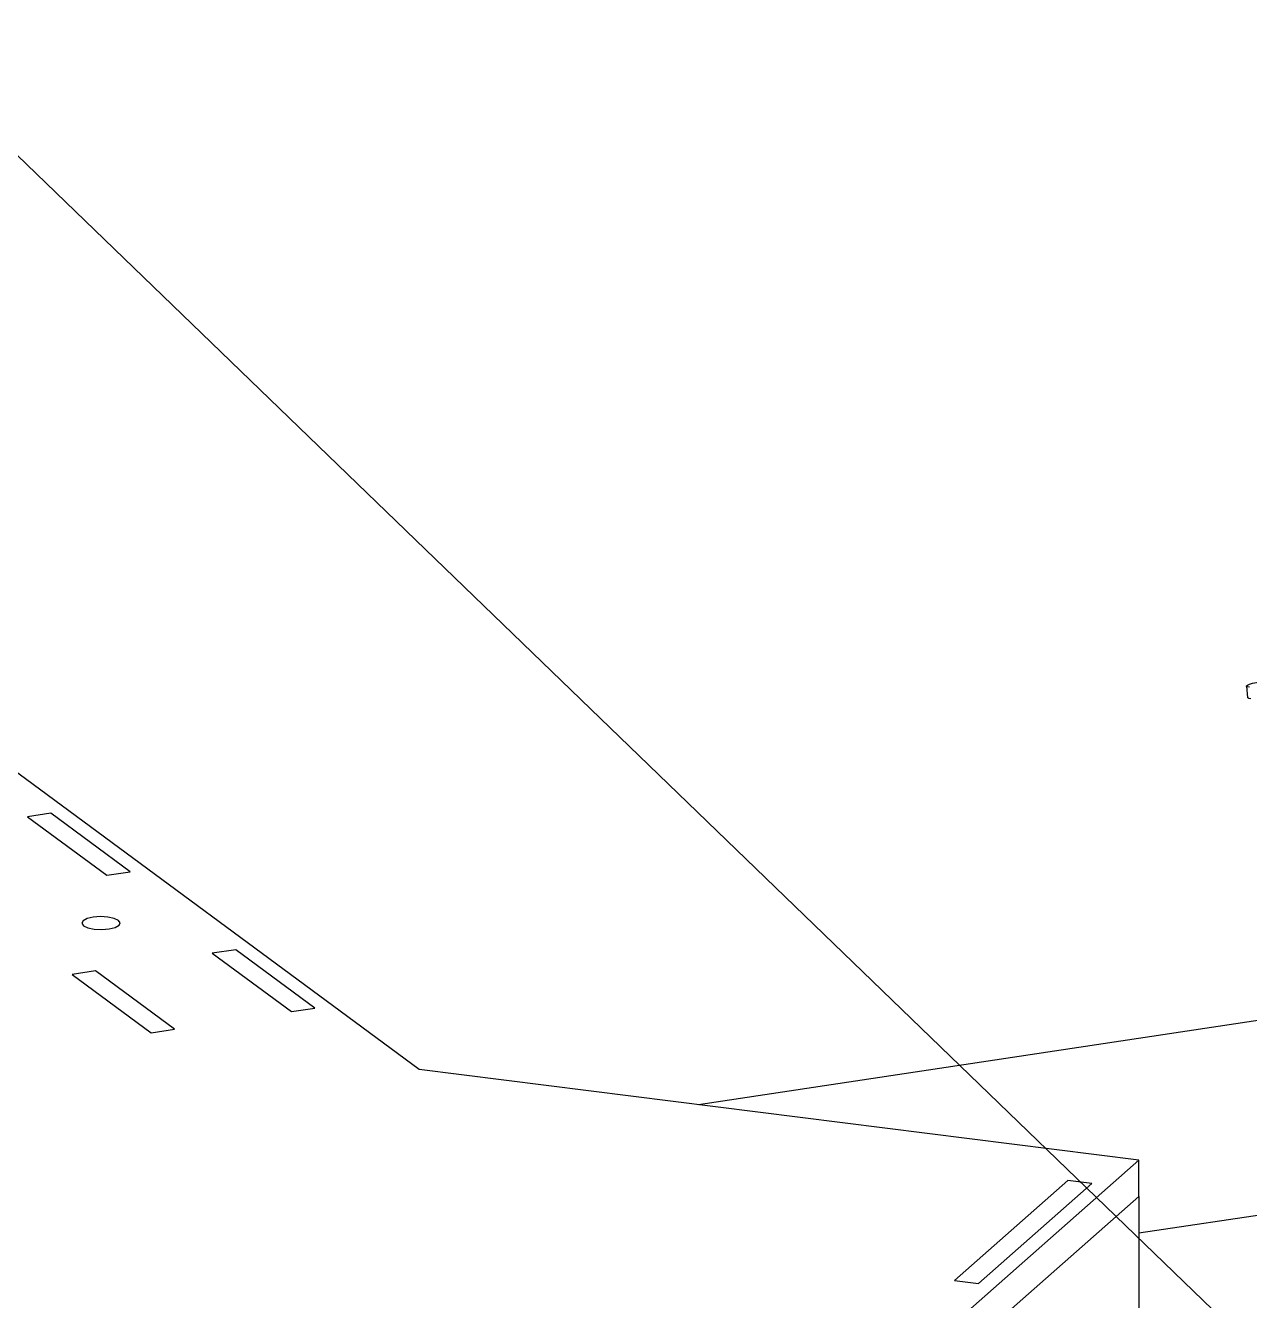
# Model space of a CAD drawing. Header units: millimetres. Extents: x 0 to 297, y 0 to 210.
# Drawn here: x 164.72 to 180.62, y 153.85 to 170.42 of the extents above; entities that cross this region are included whole.
import ezdxf

# ---------------------------------------------------------------- set-up
doc = ezdxf.new("R2010")
doc.units = ezdxf.units.MM
doc.layers.add('图框', color=7, linetype='Continuous')
doc.dimstyles.new('SLDDIMSTYLE0', dxfattribs={"dimtxt": 0.18, "dimasz": 1.016, "dimexe": 0, "dimexo": 0.0625, "dimgap": 0, "dimtad": 0, "dimtih": 1, "dimtoh": 1, "dimdec": 0, "dimrnd": 1e-09, "dimzin": 0, "dimdsep": 46, "dimtxsty": 'Standard', "dimblk1": 'DOT', "dimblk2": 'DOT', "dimsah": 1, "dimcen": 0.09, "dimadec": 0, "dimazin": 0, "dimtfac": 1.016, "dimtdec": 0, "dimtofl": 0, "dimtmove": 0, "dimatfit": 3, "dimldrblk": 'DOT', "dimfxl": 1, "dimfrac": 2, "dimtolj": 1, "dimtzin": 0, "dimarcsym": 0})

# ---------------------------------------------------------------- blocks, each defined once
blk = doc.blocks.new('_Dot')
at = {"color": 0, "linetype": 'ByBlock', "lineweight": -2}
blk.add_line((-0.5, 0), (-1, 0), dxfattribs=at)
at = {"color": 0, "linetype": 'ByBlock', "const_width": 0.5}
blk.add_lwpolyline([(-0.25, 0, 1), (0.25, 0, 1)], format="xyb", close=True, dxfattribs=at)

msp = doc.modelspace()

# ---------------------------------------------------------------- linework, layer by layer
at = {"color": 7, "linetype": 'Continuous', "lineweight": 25}
for p, q in [((180.58, 161.837), (180.596, 161.688)), ((169.83, 156.855), (164.149, 161.049)), ((165.047, 160.184), (164.743, 160.138)), ((165.047, 160.184), (164.743, 160.138)), ((164.743, 160.138), (165.772, 159.378)), ((164.743, 160.138), (165.772, 159.378)), ((166.076, 159.424), (165.047, 160.184)), ((166.076, 159.424), (165.047, 160.184)), ((196.805, 159.91), (173.461, 156.397)), ((165.772, 159.378), (166.076, 159.424)), ((165.772, 159.378), (166.076, 159.424)), ((167.447, 158.411), (167.143, 158.366)), ((167.447, 158.411), (167.143, 158.366)), ((168.476, 157.652), (167.447, 158.411)), ((168.476, 157.652), (167.447, 158.411)), ((167.143, 158.366), (168.172, 157.606)), ((167.143, 158.366), (168.172, 157.606)), ((165.624, 158.137), (165.321, 158.091)), ((165.624, 158.137), (165.321, 158.091)), ((165.321, 158.091), (166.349, 157.332)), ((165.321, 158.091), (166.349, 157.332)), ((166.653, 157.377), (165.624, 158.137)), ((166.653, 157.377), (165.624, 158.137)), ((168.172, 157.606), (168.476, 157.652)), ((168.172, 157.606), (168.476, 157.652)), ((179.184, 154.73), (197.177, 157.438)), ((166.349, 157.332), (166.653, 157.377)), ((166.349, 157.332), (166.653, 157.377)), ((179.184, 155.676), (169.83, 156.855)), ((174.302, 151.371), (179.184, 155.676)), ((179.184, 155.205), (179.184, 155.676)), ((178.26, 155.411), (176.787, 154.112)), ((178.26, 155.411), (176.787, 154.112)), ((177.099, 154.073), (178.572, 155.372)), ((177.099, 154.073), (178.572, 155.372)), ((178.572, 155.372), (178.26, 155.411)), ((178.572, 155.372), (178.26, 155.411)), ((179.184, 155.205), (174.302, 150.899)), ((174.302, 150.9), (179.184, 155.205)), ((179.184, 155.205), (179.184, 146.562)), ((176.787, 154.112), (177.099, 154.073)), ((176.787, 154.112), (177.099, 154.073))]:
    msp.add_line(p, q, dxfattribs=at)
at = {"color": 7, "linetype": 'Continuous', "lineweight": 25, "flags": 128}
for points in [[(180.621, 161.822), (180.595, 161.827), (180.581, 161.833), (180.581, 161.841), (180.595, 161.851), (180.621, 161.862), (180.66, 161.873), (180.711, 161.885), (180.771, 161.897)], [(180.637, 161.673), (180.611, 161.678), (180.597, 161.685), (180.596, 161.688)], [(165.61, 158.68), (165.706, 158.674), (165.801, 158.682), (165.88, 158.701), (165.932, 158.728), (165.948, 158.76), (165.926, 158.792), (165.869, 158.818), (165.787, 158.836), (165.69, 158.841), (165.595, 158.834), (165.516, 158.815), (165.464, 158.787), (165.448, 158.755), (165.47, 158.723), (165.527, 158.697), (165.61, 158.68)]]:
    msp.add_lwpolyline(points, dxfattribs=at)

# ---------------------------------------------------------------- leaders
at = {"layer": '图框'}
msp.add_leader([(152.418, 180.505), (191.684, 142.586)], dimstyle='SLDDIMSTYLE0', dxfattribs=at)

doc.saveas('drawing.dxf')
